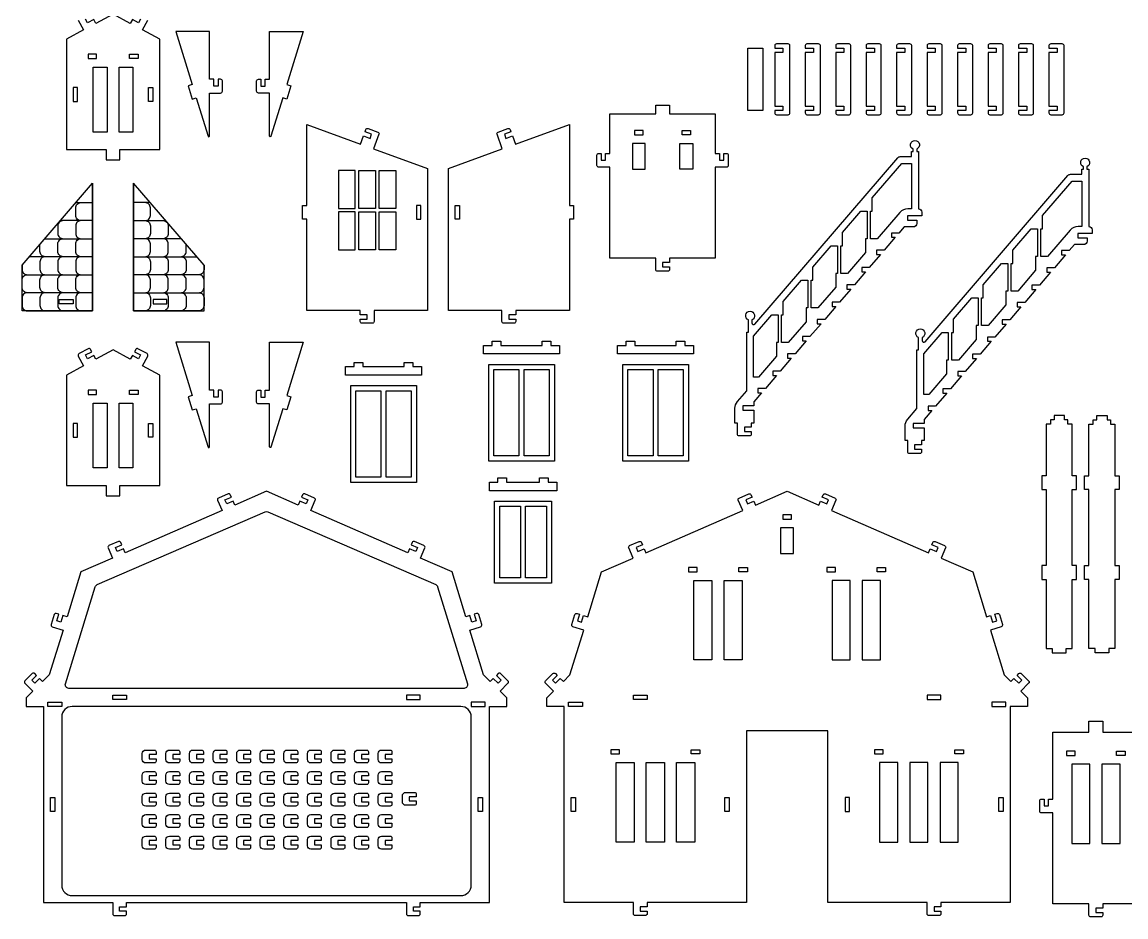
# Model space of a CAD drawing. Extents: x -798 to 1523, y 1114 to 3070.
# Drawn here: x -798 to 735, y 1114 to 2358 of the extents above; entities that cross this region are included whole.
import ezdxf

# ---------------------------------------------------------------- set-up
doc = ezdxf.new("R2010")
doc.units = 0
doc.header["$MEASUREMENT"] = 0
doc.layers.add('LAYER1', color=18, linetype='CONTINUOUS')

msp = doc.modelspace()

# ---------------------------------------------------------------- linework, layer by layer
at = {"layer": 'LAYER1'}
for points in [[(-633.2, 2361.9), (-636.1, 2356.7), (-644.5, 2361.2), (-647.4, 2355.9), (-671.3, 2368.9), (-695.3, 2355.9), (-698.1, 2361.2), (-706.6, 2356.7), (-709.4, 2361.9)], [(-699.7, 1956.6), (-797.7, 1956.6), (-797.7, 2019.9), (-699.7, 2134.1), (-699.7, 1956.6)], [(-699.7, 1956.6), (-699.7, 2134.1)], [(-642.9, 1956.6), (-642.9, 2134.1)], [(-642.9, 1956.6), (-545, 1956.6), (-545, 2019.9), (-642.9, 2134.1), (-642.9, 1956.6)], [(-723, 2106.9), (-716, 2106.9)], [(-619.6, 2106.9), (-626.7, 2106.9)], [(-740.8, 2081.9), (-744.5, 2081.9)], [(-740.8, 2081.9), (-744.5, 2081.9)], [(-601.8, 2081.9), (-598.1, 2081.9)], [(-601.8, 2081.9), (-598.1, 2081.9)], [(-766, 2056.8), (-765.6, 2056.8)], [(-766, 2056.8), (-765.6, 2056.8)], [(-576.6, 2056.8), (-577, 2056.8)], [(-576.6, 2056.8), (-577, 2056.8)], [(-765.6, 2031.8), (-787.5, 2031.8)], [(-765.6, 2031.8), (-787.5, 2031.8)], [(-577, 2031.8), (-555.1, 2031.8)], [(-577, 2031.8), (-555.1, 2031.8)]]:
    msp.add_lwpolyline(points, dxfattribs=at)
for points in [[(-719.6, 2360.5), (-712.2, 2346.8), (-736.1, 2333.9), (-736.1, 2180.6), (-680.9, 2180.6), (-680.9, 2166.2), (-661.7, 2166.2), (-661.7, 2180.6), (-606.5, 2180.6), (-606.5, 2333.9), (-630.5, 2346.8), (-623.1, 2360.5, 0.414214)], [(-699.7, 2081.9), (-716, 2081.9, -0.414214), (-723.2, 2089.1), (-723.2, 2099.7, -0.414214), (-716, 2106.9), (-699.7, 2106.9)], [(-642.9, 2081.9), (-626.7, 2081.9, 0.414214), (-619.5, 2089.1), (-619.5, 2099.7, 0.414214), (-626.7, 2106.9), (-642.9, 2106.9)], [(-716, 2081.9), (-740.8, 2081.9, 0.414214), (-748, 2074.7), (-748, 2064, 0.414214), (-740.8, 2056.8), (-716, 2056.8)], [(-716, 2081.9), (-740.8, 2081.9, -0.112166), (-743.9, 2082.6)], [(-699.7, 2081.9), (-716, 2081.9, 0.414214), (-723.2, 2074.7), (-723.2, 2064, 0.414214), (-716, 2056.8), (-699.7, 2056.8)], [(-642.9, 2081.9), (-626.7, 2081.9, -0.414214), (-619.5, 2074.7), (-619.5, 2064, -0.414214), (-626.7, 2056.8), (-642.9, 2056.8)], [(-626.7, 2081.9), (-601.8, 2081.9, 0.112166), (-598.7, 2082.6)], [(-626.7, 2081.9), (-601.8, 2081.9, -0.414214), (-594.6, 2074.7), (-594.6, 2064, -0.414214), (-601.8, 2056.8), (-626.7, 2056.8)], [(-766, 2056.8, -0.013073), (-765.6, 2056.8), (-740.8, 2056.8)], [(-766, 2056.8, 0.012511), (-765.6, 2056.8), (-740.8, 2056.8)], [(-716, 2031.8), (-740.8, 2031.8, -0.414214), (-748, 2039), (-748, 2049.6, -0.414214), (-740.8, 2056.8), (-716, 2056.8)], [(-699.7, 2031.8), (-716, 2031.8, -0.414214), (-723.2, 2039), (-723.2, 2049.6, -0.414214), (-716, 2056.8), (-699.7, 2056.8)], [(-642.9, 2031.8), (-626.7, 2031.8, 0.414214), (-619.5, 2039), (-619.5, 2049.6, 0.414214), (-626.7, 2056.8), (-642.9, 2056.8)], [(-626.7, 2031.8), (-601.8, 2031.8, 0.414214), (-594.6, 2039), (-594.6, 2049.6, 0.414214), (-601.8, 2056.8), (-626.7, 2056.8)], [(-576.6, 2056.8, 0.013073), (-577, 2056.8), (-601.8, 2056.8)], [(-576.6, 2056.8, -0.012511), (-577, 2056.8), (-601.8, 2056.8)], [(-740.8, 2031.8), (-765.6, 2031.8, -0.414214), (-772.8, 2039), (-772.8, 2048.9)], [(-601.8, 2031.8), (-577, 2031.8, 0.414214), (-569.8, 2039), (-569.8, 2048.9)], [(-740.8, 2031.8), (-765.6, 2031.8, 0.414214), (-772.8, 2024.6), (-772.8, 2013.9, 0.414214), (-765.6, 2006.7), (-740.8, 2006.7)], [(-716, 2031.8), (-740.8, 2031.8, 0.414214), (-748, 2024.6), (-748, 2013.9, 0.414214), (-740.8, 2006.7), (-716, 2006.7)], [(-699.7, 2031.8), (-716, 2031.8, 0.414214), (-723.2, 2024.6), (-723.2, 2013.9, 0.414214), (-716, 2006.7), (-699.7, 2006.7)], [(-642.9, 2031.8), (-626.7, 2031.8, -0.414214), (-619.5, 2024.6), (-619.5, 2013.9, -0.414214), (-626.7, 2006.7), (-642.9, 2006.7)], [(-626.7, 2031.8), (-601.8, 2031.8, -0.414214), (-594.6, 2024.6), (-594.6, 2013.9, -0.414214), (-601.8, 2006.7), (-626.7, 2006.7)], [(-601.8, 2031.8), (-577, 2031.8, -0.414214), (-569.8, 2024.6), (-569.8, 2013.9, -0.414214), (-577, 2006.7), (-601.8, 2006.7)], [(-797.7, 2019.9), (-797.7, 2013.9, 0.414214), (-790.5, 2006.7), (-765.6, 2006.7)], [(-545, 2019.9), (-545, 2013.9, -0.414214), (-552.2, 2006.7), (-577, 2006.7)], [(-765.6, 1981.7), (-790.5, 1981.7, -0.414214), (-797.7, 1988.9), (-797.7, 1999.5, -0.414214), (-790.5, 2006.7), (-765.6, 2006.7)], [(-762.5, 1981.7), (-765.6, 1981.7, -0.414214), (-772.8, 1988.9), (-772.8, 1999.5, -0.414214), (-765.6, 2006.7), (-740.8, 2006.7)], [(-716, 1981.7), (-740.8, 1981.7, -0.414214), (-748, 1988.9), (-748, 1999.5, -0.414214), (-740.8, 2006.7), (-716, 2006.7)], [(-699.7, 1981.7), (-716, 1981.7, -0.414214), (-723.2, 1988.9), (-723.2, 1999.5, -0.414214), (-716, 2006.7), (-699.7, 2006.7)], [(-642.9, 1981.7), (-626.7, 1981.7, 0.414214), (-619.5, 1988.9), (-619.5, 1999.5, 0.414214), (-626.7, 2006.7), (-642.9, 2006.7)], [(-626.7, 1981.7), (-601.8, 1981.7, 0.414214), (-594.6, 1988.9), (-594.6, 1999.5, 0.414214), (-601.8, 2006.7), (-626.7, 2006.7)], [(-580.1, 1981.7), (-577, 1981.7, 0.414214), (-569.8, 1988.9), (-569.8, 1999.5, 0.414214), (-577, 2006.7), (-601.8, 2006.7)], [(-577, 1981.7), (-552.2, 1981.7, 0.414214), (-545, 1988.9), (-545, 1999.5, 0.414214), (-552.2, 2006.7), (-577, 2006.7)], [(-765.6, 1981.7), (-790.5, 1981.7, 0.414214), (-797.7, 1974.5), (-797.7, 1963.8, 0.414214), (-790.5, 1956.6), (-765.6, 1956.6)], [(-740.8, 1981.7), (-765.6, 1981.7, 0.414214), (-772.8, 1974.5), (-772.8, 1963.8, 0.414214), (-765.6, 1956.6), (-740.8, 1956.6)], [(-716, 1981.7), (-740.8, 1981.7, 0.414214), (-748, 1974.5), (-748, 1963.8, 0.414214), (-740.8, 1956.6), (-716, 1956.6)], [(-699.7, 1981.7), (-716, 1981.7, 0.414214), (-723.2, 1974.5), (-723.2, 1963.8, 0.414214), (-716, 1956.6), (-699.7, 1956.6)], [(-642.9, 1981.7), (-626.7, 1981.7, -0.414214), (-619.5, 1974.5), (-619.5, 1963.8, -0.414214), (-626.7, 1956.6), (-642.9, 1956.6)], [(-626.7, 1981.7), (-601.8, 1981.7, -0.414214), (-594.6, 1974.5), (-594.6, 1963.8, -0.414214), (-601.8, 1956.6), (-626.7, 1956.6)], [(-601.8, 1981.7), (-577, 1981.7, -0.414214), (-569.8, 1974.5), (-569.8, 1963.8, -0.414214), (-577, 1956.6), (-601.8, 1956.6)], [(-577, 1981.7), (-552.2, 1981.7, -0.414214), (-545, 1974.5), (-545, 1963.8, -0.414214), (-552.2, 1956.6), (-577, 1956.6)], [(753.7, 1132.4), (703.3, 1132.4), (703.3, 1126.4), (693.7, 1126.4), (693.7, 1120.4), (703.3, 1120.4), (703.3, 1116.8, -0.414214), (700.9, 1114.4), (686.5, 1114.4, -0.414214), (684.1, 1116.8), (684.1, 1132.4), (633.7, 1132.4), (633.7, 1259), (618.1, 1259, -0.414214), (615.7, 1261.4), (615.7, 1275.8, -0.414214), (618.1, 1278.2), (621.7, 1278.2), (621.7, 1268.6), (627.7, 1268.6), (627.7, 1278.2), (633.7, 1278.2), (633.7, 1371.2), (684.1, 1371.2), (684.1, 1386.2), (703.3, 1386.2), (703.3, 1371.2), (753.7, 1371.2)]]:
    msp.add_lwpolyline(points, format="xyb", dxfattribs=at)
for points in [[(-584.1, 2344.9), (-561.4, 2271), (-567.2, 2269.2), (-561.5, 2250.9), (-555.8, 2252.6), (-539.4, 2199.2, 0.861326), (-537.5, 2199.4), (-537.5, 2259.2), (-521.9, 2259.2, 0.414214), (-519.5, 2261.6), (-519.5, 2276, 0.414214), (-521.9, 2278.4), (-525.5, 2278.4), (-525.5, 2268.8), (-531.5, 2268.8), (-531.5, 2278.4), (-537.5, 2278.4), (-537.5, 2344.9)], [(-407.3, 2344.9), (-430, 2271), (-424.3, 2269.2), (-429.9, 2250.9), (-435.6, 2252.6), (-452, 2199.2, -0.861326), (-453.9, 2199.4), (-453.9, 2259.2), (-469.5, 2259.2, -0.414214), (-471.9, 2261.6), (-471.9, 2276, -0.414214), (-469.5, 2278.4), (-465.9, 2278.4), (-465.9, 2268.8), (-459.9, 2268.8), (-459.9, 2278.4), (-453.9, 2278.4), (-453.9, 2344.9)], [(268.7, 2325.1, 0.414214), (266.3, 2327.5), (250.1, 2327.5, 0.414214), (247.7, 2325.1), (247.7, 2321.5), (259.1, 2321.5), (259.1, 2315.5), (247.7, 2315.5), (247.7, 2241.1), (259.1, 2241.1), (259.1, 2235.1), (247.7, 2235.1), (247.7, 2231.5, 0.414214), (250.1, 2229.1), (266.3, 2229.1, 0.414214), (268.7, 2231.5)], [(311, 2325.1, 0.414214), (308.6, 2327.5), (292.4, 2327.5, 0.414214), (290, 2325.1), (290, 2321.5), (301.4, 2321.5), (301.4, 2315.5), (290, 2315.5), (290, 2241.1), (301.4, 2241.1), (301.4, 2235.1), (290, 2235.1), (290, 2231.5, 0.414214), (292.4, 2229.1), (308.6, 2229.1, 0.414214), (311, 2231.5)], [(353.3, 2325.1, 0.414214), (350.9, 2327.5), (334.7, 2327.5, 0.414214), (332.3, 2325.1), (332.3, 2321.5), (343.7, 2321.5), (343.7, 2315.5), (332.3, 2315.5), (332.3, 2241.1), (343.7, 2241.1), (343.7, 2235.1), (332.3, 2235.1), (332.3, 2231.5, 0.414214), (334.7, 2229.1), (350.9, 2229.1, 0.414214), (353.3, 2231.5)], [(395.6, 2325.1, 0.414214), (393.2, 2327.5), (377, 2327.5, 0.414214), (374.6, 2325.1), (374.6, 2321.5), (386, 2321.5), (386, 2315.5), (374.6, 2315.5), (374.6, 2241.1), (386, 2241.1), (386, 2235.1), (374.6, 2235.1), (374.6, 2231.5, 0.414214), (377, 2229.1), (393.2, 2229.1, 0.414214), (395.6, 2231.5)], [(437.9, 2325.1, 0.414214), (435.5, 2327.5), (419.4, 2327.5, 0.414214), (417, 2325.1), (417, 2321.5), (428.3, 2321.5), (428.3, 2315.5), (417, 2315.5), (417, 2241.1), (428.3, 2241.1), (428.3, 2235.1), (417, 2235.1), (417, 2231.5, 0.414214), (419.4, 2229.1), (435.5, 2229.1, 0.414214), (437.9, 2231.5)], [(480.2, 2325.1, 0.414214), (477.8, 2327.5), (461.7, 2327.5, 0.414214), (459.3, 2325.1), (459.3, 2321.5), (470.6, 2321.5), (470.6, 2315.5), (459.3, 2315.5), (459.3, 2241.1), (470.6, 2241.1), (470.6, 2235.1), (459.3, 2235.1), (459.3, 2231.5, 0.414214), (461.7, 2229.1), (477.8, 2229.1, 0.414214), (480.2, 2231.5)], [(522.6, 2325.1, 0.414214), (520.2, 2327.5), (504, 2327.5, 0.414214), (501.6, 2325.1), (501.6, 2321.5), (513, 2321.5), (513, 2315.5), (501.6, 2315.5), (501.6, 2241.1), (513, 2241.1), (513, 2235.1), (501.6, 2235.1), (501.6, 2231.5, 0.414214), (504, 2229.1), (520.2, 2229.1, 0.414214), (522.6, 2231.5)], [(564.9, 2325.1, 0.414214), (562.5, 2327.5), (546.3, 2327.5, 0.414214), (543.9, 2325.1), (543.9, 2321.5), (555.3, 2321.5), (555.3, 2315.5), (543.9, 2315.5), (543.9, 2241.1), (555.3, 2241.1), (555.3, 2235.1), (543.9, 2235.1), (543.9, 2231.5, 0.414214), (546.3, 2229.1), (562.5, 2229.1, 0.414214), (564.9, 2231.5)], [(607.2, 2325.1, 0.414214), (604.8, 2327.5), (588.6, 2327.5, 0.414214), (586.2, 2325.1), (586.2, 2321.5), (597.6, 2321.5), (597.6, 2315.5), (586.2, 2315.5), (586.2, 2241.1), (597.6, 2241.1), (597.6, 2235.1), (586.2, 2235.1), (586.2, 2231.5, 0.414214), (588.6, 2229.1), (604.8, 2229.1, 0.414214), (607.2, 2231.5)], [(649.5, 2325.1, 0.414214), (647.1, 2327.5), (630.9, 2327.5, 0.414214), (628.5, 2325.1), (628.5, 2321.5), (639.9, 2321.5), (639.9, 2315.5), (628.5, 2315.5), (628.5, 2241.1), (639.9, 2241.1), (639.9, 2235.1), (628.5, 2235.1), (628.5, 2231.5, 0.414214), (630.9, 2229.1), (647.1, 2229.1, 0.414214), (649.5, 2231.5)], [(165.1, 2175.4), (171.1, 2175.4), (171.1, 2165.8), (177.1, 2165.8), (177.1, 2175.4), (180.7, 2175.4, -0.414214), (183.1, 2173), (183.1, 2158.6, -0.414214), (180.7, 2156.2), (165.1, 2156.2), (165.1, 2029.6), (101.5, 2029.6), (101.5, 2023.6), (91.9, 2023.6), (91.9, 2017.6), (101.5, 2017.6), (101.5, 2014, -0.414214), (99.1, 2011.6), (84.7, 2011.6, -0.414214), (82.3, 2014), (82.3, 2029.6), (18.7, 2029.6), (18.7, 2156.2), (3.1, 2156.2, -0.414214), (0.7, 2158.6), (0.7, 2173, -0.414214), (3.1, 2175.4), (6.7, 2175.4), (6.7, 2165.8), (12.7, 2165.8), (12.7, 2175.4), (18.7, 2175.4), (18.7, 2230.3), (82.3, 2230.3), (82.3, 2242.3), (101.5, 2242.3), (101.5, 2230.3), (165.1, 2230.3)], [(-328, 1957.2), (-402.4, 1957.2), (-402.4, 2083.8), (-408.4, 2083.8), (-408.4, 2103), (-402.4, 2103), (-402.4, 2215.5), (-327.5, 2188.2), (-323.4, 2199.5), (-314.3, 2196.2), (-312.3, 2201.9), (-321.3, 2205.1), (-320.1, 2208.5, -0.414214), (-317, 2210), (-303.5, 2205, -0.414214), (-302, 2202), (-309.4, 2181.7), (-234.4, 2154.4), (-234.4, 1957.2), (-308.8, 1957.2), (-308.8, 1941.6, -0.414214), (-311.2, 1939.2), (-325.6, 1939.2, -0.414214), (-328, 1941.6), (-328, 1945.2), (-318.4, 1945.2), (-318.4, 1951.2), (-328, 1951.2)], [(-112, 1957.2), (-112, 1951.2), (-121.6, 1951.2), (-121.6, 1945.2), (-112, 1945.2), (-112, 1941.6, -0.414214), (-114.4, 1939.2), (-128.8, 1939.2, -0.414214), (-131.2, 1941.6), (-131.2, 1957.2), (-205.6, 1957.2), (-205.6, 2154.4), (-130.7, 2181.7), (-138, 2202, -0.414214), (-136.6, 2205), (-123.1, 2210, -0.414214), (-120, 2208.5), (-118.8, 2205.1), (-127.8, 2201.9), (-125.7, 2196.2), (-116.7, 2199.5), (-112.6, 2188.2), (-37.6, 2215.5), (-37.6, 2103), (-31.6, 2103), (-31.6, 2083.8), (-37.6, 2083.8), (-37.6, 1957.2)], [(437.7, 2170.8), (437.7, 2178), (440, 2178), (440, 2181.3, -0.819804), (442.4, 2193.3, -0.819804), (444.8, 2181.3), (444.8, 2178), (447.3, 2178), (447.3, 2098.3, -0.414214), (452.1, 2093.5), (452.1, 2088.7), (432, 2088.7), (432, 2082.7), (444.9, 2082.7), (444.9, 2077.9, -0.414214), (440.1, 2073.1), (427.4, 2073.1), (420.2, 2064.7), (409.7, 2064.7), (409.7, 2058.7), (415.1, 2058.7), (399.6, 2040.7), (389.1, 2040.7), (389.1, 2034.7), (394.4, 2034.7), (379, 2016.7), (368.5, 2016.7), (368.5, 2010.7), (373.8, 2010.7), (358.4, 1992.7), (347.9, 1992.7), (347.9, 1986.7), (353.2, 1986.7), (337.7, 1968.7), (327.3, 1968.7), (327.3, 1962.7), (332.6, 1962.7), (317.1, 1944.7), (306.6, 1944.7), (306.6, 1938.7), (312, 1938.7), (296.5, 1920.7), (286, 1920.7), (286, 1914.7), (291.4, 1914.7), (275.9, 1896.7), (265.4, 1896.7), (265.4, 1890.7), (270.7, 1890.7), (255.3, 1872.7), (244.8, 1872.7), (244.8, 1866.7), (250.1, 1866.7), (234.7, 1848.7), (224.2, 1848.7), (224.2, 1842.7), (229.5, 1842.7), (218.8, 1830.3), (218.8, 1824.7), (203.5, 1824.7), (203.5, 1818.7), (218.6, 1818.7), (218.6, 1800.7), (215.1, 1800.7), (215.1, 1794.7), (205.5, 1794.7), (205.5, 1788.7), (215.1, 1788.7), (215.1, 1785.1, -0.414214), (212.7, 1782.7), (198.3, 1782.7, -0.414214), (195.9, 1785.1), (195.9, 1800.7), (192.4, 1800.7), (192.4, 1821.1, -0.179323), (195.9, 1830.5), (208.7, 1845.4), (208.7, 1927), (211.1, 1927), (211.1, 1944, -0.819804), (213.5, 1956, -0.819804), (215.9, 1944), (215.9, 1939.8, 0.695888), (220.1, 1938.2), (418.5, 2169.1, -0.21865), (422.1, 2170.8)], [(674.2, 2146.3), (674.2, 2153.5), (676.4, 2153.5), (676.4, 2156.8, -0.819804), (678.8, 2168.8, -0.819804), (681.2, 2156.8), (681.2, 2153.5), (683.8, 2153.5), (683.8, 2073.8, -0.414214), (688.6, 2069), (688.6, 2064.2), (668.4, 2064.2), (668.4, 2058.2), (681.4, 2058.2), (681.4, 2053.4, -0.414214), (676.6, 2048.6), (663.8, 2048.6), (656.6, 2040.2), (646.1, 2040.2), (646.1, 2034.2), (651.5, 2034.2), (636, 2016.2), (625.5, 2016.2), (625.5, 2010.2), (630.8, 2010.2), (615.4, 1992.2), (604.9, 1992.2), (604.9, 1986.2), (610.2, 1986.2), (594.8, 1968.2), (584.3, 1968.2), (584.3, 1962.2), (589.6, 1962.2), (574.1, 1944.2), (563.7, 1944.2), (563.7, 1938.2), (569, 1938.2), (553.5, 1920.2), (543, 1920.2), (543, 1914.2), (548.4, 1914.2), (532.9, 1896.2), (522.4, 1896.2), (522.4, 1890.2), (527.8, 1890.2), (512.3, 1872.2), (501.8, 1872.2), (501.8, 1866.2), (507.1, 1866.2), (491.7, 1848.2), (481.2, 1848.2), (481.2, 1842.2), (486.5, 1842.2), (471.1, 1824.2), (460.6, 1824.2), (460.6, 1818.2), (465.9, 1818.2), (455.2, 1805.8), (455.2, 1800.2), (439.9, 1800.2), (439.9, 1794.2), (455, 1794.2), (455, 1776.2), (451.5, 1776.2), (451.5, 1770.2), (441.9, 1770.2), (441.9, 1764.2), (451.5, 1764.2), (451.5, 1760.6, -0.414214), (449.1, 1758.2), (434.7, 1758.2, -0.414214), (432.3, 1760.6), (432.3, 1776.2), (428.8, 1776.2), (428.8, 1796.6, -0.179323), (432.3, 1806), (445.1, 1820.9), (445.1, 1902.5), (447.5, 1902.5), (447.5, 1919.5, -0.819804), (449.9, 1931.5, -0.819804), (452.3, 1919.5), (452.3, 1915.3, 0.695888), (456.5, 1913.7), (654.9, 2144.6, -0.21865), (658.5, 2146.3)], [(390.1, 2056.6), (380.8, 2056.6), (380.8, 2095), (383.2, 2095), (383.2, 2113.4), (424.3, 2161.2), (437.7, 2161.2), (437.7, 2098.3), (432.5, 2098.3, 0.21865), (421.6, 2093.3)], [(626.5, 2032.1), (617.2, 2032.1), (617.2, 2070.5), (619.6, 2070.5), (619.6, 2088.9), (660.7, 2136.7), (674.2, 2136.7), (674.2, 2073.8), (669, 2073.8, 0.21865), (658, 2068.8)], [(-647.4, 1889.2), (-671.3, 1902.2), (-695.3, 1889.2), (-698.1, 1894.5), (-706.6, 1889.9), (-709.4, 1895.2), (-701, 1899.8), (-702.7, 1903, 0.414214), (-705.9, 1903.9), (-718.6, 1897.1, 0.414214), (-719.6, 1893.8), (-712.2, 1880.1), (-736.1, 1867.2), (-736.1, 1713.9), (-680.9, 1713.9), (-680.9, 1699.5), (-661.7, 1699.5), (-661.7, 1713.9), (-606.5, 1713.9), (-606.5, 1867.2), (-630.5, 1880.1), (-623.1, 1893.8, 0.414214), (-624, 1897.1), (-636.7, 1903.9, 0.414214), (-639.9, 1903), (-641.7, 1899.8), (-633.2, 1895.2), (-636.1, 1889.9), (-644.5, 1894.5), (-647.4, 1889.2)], [(-584.1, 1912.9), (-561.4, 1839), (-567.2, 1837.2), (-561.5, 1818.9), (-555.8, 1820.6), (-539.4, 1767.2, 0.861326), (-537.5, 1767.4), (-537.5, 1827.2), (-521.9, 1827.2, 0.414214), (-519.5, 1829.6), (-519.5, 1844, 0.414214), (-521.9, 1846.4), (-525.5, 1846.4), (-525.5, 1836.8), (-531.5, 1836.8), (-531.5, 1846.4), (-537.5, 1846.4), (-537.5, 1912.9)], [(-407.3, 1912.9), (-430, 1839), (-424.3, 1837.2), (-429.9, 1818.9), (-435.6, 1820.6), (-452, 1767.2, -0.861326), (-453.9, 1767.4), (-453.9, 1827.2), (-469.5, 1827.2, -0.414214), (-471.9, 1829.6), (-471.9, 1844, -0.414214), (-469.5, 1846.4), (-465.9, 1846.4), (-465.9, 1836.8), (-459.9, 1836.8), (-459.9, 1846.4), (-453.9, 1846.4), (-453.9, 1912.9)], [(-767.8, 1134.4), (-671.8, 1134.4), (-671.8, 1118.8, 0.414214), (-669.4, 1116.4), (-655, 1116.4, 0.414214), (-652.6, 1118.8), (-652.6, 1122.4), (-662.2, 1122.4), (-662.2, 1128.4), (-652.6, 1128.4), (-652.6, 1134.4), (-263.8, 1134.4), (-263.8, 1118.8, 0.414214), (-261.4, 1116.4), (-247, 1116.4, 0.414214), (-244.6, 1118.8), (-244.6, 1122.4), (-254.2, 1122.4), (-254.2, 1128.4), (-244.6, 1128.4), (-244.6, 1134.4), (-148.6, 1134.4), (-148.6, 1406.8), (-124.6, 1406.8), (-124.6, 1418.8), (-133.9, 1428), (-122.8, 1439, 0.414214), (-122.8, 1442.4), (-133, 1452.6, 0.414214), (-136.4, 1452.6), (-138.9, 1450), (-132.2, 1443.3), (-136.4, 1439), (-143.2, 1445.8), (-147.4, 1441.6), (-156.6, 1450.8), (-175.7, 1513), (-160.8, 1517.6, 0.414214), (-159.2, 1520.6), (-163.4, 1534.4, 0.414214), (-166.4, 1536), (-169.9, 1534.9), (-167.1, 1525.7), (-172.8, 1524), (-175.6, 1533.1), (-181.3, 1531.4), (-200.4, 1593.7), (-244.5, 1612.8), (-238.2, 1627.1, 0.414214), (-239.5, 1630.3), (-252.7, 1636, 0.414214), (-255.8, 1634.8), (-257.3, 1631.5), (-248.5, 1627.6), (-250.9, 1622.1), (-259.7, 1626), (-262.1, 1620.5), (-396.6, 1679), (-390.4, 1693.3, 0.414214), (-391.6, 1696.4), (-404.8, 1702.2, 0.414214), (-408, 1700.9), (-409.4, 1697.6), (-400.6, 1693.8), (-403, 1688.3), (-411.8, 1692.1), (-414.2, 1686.6), (-458.2, 1705.8), (-502.3, 1686.6), (-504.7, 1692.1), (-513.5, 1688.3), (-515.9, 1693.8), (-507, 1697.6), (-508.5, 1700.9, 0.414214), (-511.6, 1702.2), (-524.8, 1696.4, 0.414214), (-526.1, 1693.3), (-519.9, 1679), (-654.4, 1620.5), (-656.8, 1626), (-665.6, 1622.1), (-668, 1627.6), (-659.2, 1631.5), (-660.7, 1634.8, 0.414214), (-663.8, 1636), (-677, 1630.3, 0.414214), (-678.3, 1627.1), (-672, 1612.8), (-716.1, 1593.7), (-735.1, 1531.4), (-740.9, 1533.1), (-743.7, 1524), (-749.4, 1525.7), (-746.6, 1534.9), (-750.1, 1536, 0.414214), (-753.1, 1534.4), (-757.3, 1520.6, 0.414214), (-755.7, 1517.6), (-740.8, 1513), (-759.9, 1450.8), (-769.1, 1441.6), (-773.3, 1445.8), (-780.1, 1439), (-784.3, 1443.3), (-777.6, 1450), (-780.1, 1452.6, 0.414214), (-783.5, 1452.6), (-793.7, 1442.4, 0.414214), (-793.7, 1439), (-782.6, 1428), (-791.8, 1418.8), (-791.8, 1406.8), (-767.8, 1406.8)], [(574.5, 1134.4), (478.5, 1134.4), (478.5, 1128.4), (468.9, 1128.4), (468.9, 1122.4), (478.5, 1122.4), (478.5, 1118.8, -0.414214), (476.1, 1116.4), (461.7, 1116.4, -0.414214), (459.3, 1118.8), (459.3, 1134.4), (321.3, 1134.4), (321.3, 1373.2), (208.5, 1373.2), (208.5, 1134.4), (70.5, 1134.4), (70.5, 1128.4), (60.9, 1128.4), (60.9, 1122.4), (70.5, 1122.4), (70.5, 1118.8, -0.414214), (68.1, 1116.4), (53.7, 1116.4, -0.414214), (51.3, 1118.8), (51.3, 1134.4), (-44.7, 1134.4), (-44.7, 1406.8), (-68.7, 1406.8), (-68.7, 1418.8), (-59.5, 1428), (-70.5, 1439, -0.414214), (-70.5, 1442.4), (-60.4, 1452.6, -0.414214), (-57, 1452.6), (-54.4, 1450), (-61.2, 1443.3), (-57, 1439), (-50.2, 1445.8), (-45.9, 1441.6), (-36.7, 1450.8), (-17.6, 1513), (-32.6, 1517.6, -0.414214), (-34.2, 1520.6), (-29.9, 1534.4, -0.414214), (-26.9, 1536), (-23.5, 1534.9), (-26.3, 1525.7), (-20.6, 1524), (-17.8, 1533.1), (-12, 1531.4), (7.1, 1593.7), (51.1, 1612.8), (44.9, 1627.1, -0.414214), (46.1, 1630.3), (59.3, 1636, -0.414214), (62.5, 1634.8), (63.9, 1631.5), (55.1, 1627.6), (57.5, 1622.1), (66.3, 1626), (68.7, 1620.5), (203.3, 1679), (197, 1693.3, -0.414214), (198.3, 1696.4), (211.5, 1702.2, -0.414214), (214.6, 1700.9), (216.1, 1697.6), (207.3, 1693.8), (209.7, 1688.3), (218.5, 1692.1), (220.9, 1686.6), (264.9, 1705.8), (308.9, 1686.6), (311.3, 1692.1), (320.1, 1688.3), (322.5, 1693.8), (313.7, 1697.6), (315.1, 1700.9, -0.414214), (318.3, 1702.2), (331.5, 1696.4, -0.414214), (332.7, 1693.3), (326.5, 1679), (461.1, 1620.5), (463.5, 1626), (472.3, 1622.1), (474.7, 1627.6), (465.8, 1631.5), (467.3, 1634.8, -0.414214), (470.4, 1636), (483.6, 1630.3, -0.414214), (484.9, 1627.1), (478.7, 1612.8), (522.7, 1593.7), (541.8, 1531.4), (547.5, 1533.1), (550.3, 1524), (556.1, 1525.7), (553.2, 1534.9), (556.7, 1536, -0.414214), (559.7, 1534.4), (563.9, 1520.6, -0.414214), (562.3, 1517.6), (547.4, 1513), (566.5, 1450.8), (575.7, 1441.6), (579.9, 1445.8), (586.7, 1439), (591, 1443.3), (584.2, 1450), (586.7, 1452.6, -0.414214), (590.1, 1452.6), (600.3, 1442.4, -0.414214), (600.3, 1439), (589.3, 1428), (598.5, 1418.8), (598.5, 1406.8), (574.5, 1406.8)], [(-183.7, 1432), (-732.8, 1432, -0.504278), (-737.4, 1438.2), (-696, 1573.1, -0.219181), (-693.3, 1576.1), (-460.2, 1677.5, -0.208056), (-456.3, 1677.5), (-223.2, 1576.1, -0.219181), (-220.5, 1573.1), (-179.1, 1438.2, -0.504278)], [(-188.2, 1406.8), (-728.2, 1406.8, 0.414214), (-742.6, 1392.4), (-742.6, 1158.4, 0.414214), (-728.2, 1144), (-188.2, 1144, 0.414214), (-173.8, 1158.4), (-173.8, 1392.4, 0.414214)], [(-613.9, 1328.3), (-625.9, 1328.3, -0.414214), (-630.7, 1333.1), (-630.7, 1341.5, -0.414214), (-625.9, 1346.3), (-613.9, 1346.3, -0.414214), (-611.5, 1343.9), (-611.5, 1340.3), (-621.1, 1340.3), (-621.1, 1334.3), (-611.5, 1334.3), (-611.5, 1330.7, -0.414214)], [(-581.1, 1328.3), (-593.1, 1328.3, -0.414214), (-597.9, 1333.1), (-597.9, 1341.5, -0.414214), (-593.1, 1346.3), (-581.1, 1346.3, -0.414214), (-578.7, 1343.9), (-578.7, 1340.3), (-588.3, 1340.3), (-588.3, 1334.3), (-578.7, 1334.3), (-578.7, 1330.7, -0.414214)], [(-548.3, 1328.3), (-560.3, 1328.3, -0.414214), (-565.1, 1333.1), (-565.1, 1341.5, -0.414214), (-560.3, 1346.3), (-548.3, 1346.3, -0.414214), (-545.9, 1343.9), (-545.9, 1340.3), (-555.5, 1340.3), (-555.5, 1334.3), (-545.9, 1334.3), (-545.9, 1330.7, -0.414214)], [(-515.6, 1328.3), (-527.6, 1328.3, -0.414214), (-532.4, 1333.1), (-532.4, 1341.5, -0.414214), (-527.6, 1346.3), (-515.6, 1346.3, -0.414214), (-513.2, 1343.9), (-513.2, 1340.3), (-522.8, 1340.3), (-522.8, 1334.3), (-513.2, 1334.3), (-513.2, 1330.7, -0.414214)], [(-482.8, 1328.3), (-494.8, 1328.3, -0.414214), (-499.6, 1333.1), (-499.6, 1341.5, -0.414214), (-494.8, 1346.3), (-482.8, 1346.3, -0.414214), (-480.4, 1343.9), (-480.4, 1340.3), (-490, 1340.3), (-490, 1334.3), (-480.4, 1334.3), (-480.4, 1330.7, -0.414214)], [(-450.1, 1328.3), (-462.1, 1328.3, -0.414214), (-466.9, 1333.1), (-466.9, 1341.5, -0.414214), (-462.1, 1346.3), (-450.1, 1346.3, -0.414214), (-447.7, 1343.9), (-447.7, 1340.3), (-457.3, 1340.3), (-457.3, 1334.3), (-447.7, 1334.3), (-447.7, 1330.7, -0.414214)], [(-417.3, 1328.3), (-429.3, 1328.3, -0.414214), (-434.1, 1333.1), (-434.1, 1341.5, -0.414214), (-429.3, 1346.3), (-417.3, 1346.3, -0.414214), (-414.9, 1343.9), (-414.9, 1340.3), (-424.5, 1340.3), (-424.5, 1334.3), (-414.9, 1334.3), (-414.9, 1330.7, -0.414214)], [(-384.5, 1328.3), (-396.5, 1328.3, -0.414214), (-401.3, 1333.1), (-401.3, 1341.5, -0.414214), (-396.5, 1346.3), (-384.5, 1346.3, -0.414214), (-382.1, 1343.9), (-382.1, 1340.3), (-391.7, 1340.3), (-391.7, 1334.3), (-382.1, 1334.3), (-382.1, 1330.7, -0.414214)], [(-351.8, 1328.3), (-363.8, 1328.3, -0.414214), (-368.6, 1333.1), (-368.6, 1341.5, -0.414214), (-363.8, 1346.3), (-351.8, 1346.3, -0.414214), (-349.4, 1343.9), (-349.4, 1340.3), (-359, 1340.3), (-359, 1334.3), (-349.4, 1334.3), (-349.4, 1330.7, -0.414214)], [(-319, 1328.3), (-331, 1328.3, -0.414214), (-335.8, 1333.1), (-335.8, 1341.5, -0.414214), (-331, 1346.3), (-319, 1346.3, -0.414214), (-316.6, 1343.9), (-316.6, 1340.3), (-326.2, 1340.3), (-326.2, 1334.3), (-316.6, 1334.3), (-316.6, 1330.7, -0.414214)], [(-286.3, 1328.3), (-298.3, 1328.3, -0.414214), (-303.1, 1333.1), (-303.1, 1341.5, -0.414214), (-298.3, 1346.3), (-286.3, 1346.3, -0.414214), (-283.9, 1343.9), (-283.9, 1340.3), (-293.5, 1340.3), (-293.5, 1334.3), (-283.9, 1334.3), (-283.9, 1330.7, -0.414214)], [(-613.9, 1298.3), (-625.9, 1298.3, -0.414214), (-630.7, 1303.1), (-630.7, 1311.5, -0.414214), (-625.9, 1316.3), (-613.9, 1316.3, -0.414214), (-611.5, 1313.9), (-611.5, 1310.3), (-621.1, 1310.3), (-621.1, 1304.3), (-611.5, 1304.3), (-611.5, 1300.7, -0.414214)], [(-581.1, 1298.3), (-593.1, 1298.3, -0.414214), (-597.9, 1303.1), (-597.9, 1311.5, -0.414214), (-593.1, 1316.3), (-581.1, 1316.3, -0.414214), (-578.7, 1313.9), (-578.7, 1310.3), (-588.3, 1310.3), (-588.3, 1304.3), (-578.7, 1304.3), (-578.7, 1300.7, -0.414214)], [(-548.3, 1298.3), (-560.3, 1298.3, -0.414214), (-565.1, 1303.1), (-565.1, 1311.5, -0.414214), (-560.3, 1316.3), (-548.3, 1316.3, -0.414214), (-545.9, 1313.9), (-545.9, 1310.3), (-555.5, 1310.3), (-555.5, 1304.3), (-545.9, 1304.3), (-545.9, 1300.7, -0.414214)], [(-515.6, 1298.3), (-527.6, 1298.3, -0.414214), (-532.4, 1303.1), (-532.4, 1311.5, -0.414214), (-527.6, 1316.3), (-515.6, 1316.3, -0.414214), (-513.2, 1313.9), (-513.2, 1310.3), (-522.8, 1310.3), (-522.8, 1304.3), (-513.2, 1304.3), (-513.2, 1300.7, -0.414214)], [(-482.8, 1298.3), (-494.8, 1298.3, -0.414214), (-499.6, 1303.1), (-499.6, 1311.5, -0.414214), (-494.8, 1316.3), (-482.8, 1316.3, -0.414214), (-480.4, 1313.9), (-480.4, 1310.3), (-490, 1310.3), (-490, 1304.3), (-480.4, 1304.3), (-480.4, 1300.7, -0.414214)], [(-450.1, 1298.3), (-462.1, 1298.3, -0.414214), (-466.9, 1303.1), (-466.9, 1311.5, -0.414214), (-462.1, 1316.3), (-450.1, 1316.3, -0.414214), (-447.7, 1313.9), (-447.7, 1310.3), (-457.3, 1310.3), (-457.3, 1304.3), (-447.7, 1304.3), (-447.7, 1300.7, -0.414214)], [(-417.3, 1298.3), (-429.3, 1298.3, -0.414214), (-434.1, 1303.1), (-434.1, 1311.5, -0.414214), (-429.3, 1316.3), (-417.3, 1316.3, -0.414214), (-414.9, 1313.9), (-414.9, 1310.3), (-424.5, 1310.3), (-424.5, 1304.3), (-414.9, 1304.3), (-414.9, 1300.7, -0.414214)], [(-384.5, 1298.3), (-396.5, 1298.3, -0.414214), (-401.3, 1303.1), (-401.3, 1311.5, -0.414214), (-396.5, 1316.3), (-384.5, 1316.3, -0.414214), (-382.1, 1313.9), (-382.1, 1310.3), (-391.7, 1310.3), (-391.7, 1304.3), (-382.1, 1304.3), (-382.1, 1300.7, -0.414214)], [(-351.8, 1298.3), (-363.8, 1298.3, -0.414214), (-368.6, 1303.1), (-368.6, 1311.5, -0.414214), (-363.8, 1316.3), (-351.8, 1316.3, -0.414214), (-349.4, 1313.9), (-349.4, 1310.3), (-359, 1310.3), (-359, 1304.3), (-349.4, 1304.3), (-349.4, 1300.7, -0.414214)], [(-319, 1298.3), (-331, 1298.3, -0.414214), (-335.8, 1303.1), (-335.8, 1311.5, -0.414214), (-331, 1316.3), (-319, 1316.3, -0.414214), (-316.6, 1313.9), (-316.6, 1310.3), (-326.2, 1310.3), (-326.2, 1304.3), (-316.6, 1304.3), (-316.6, 1300.7, -0.414214)], [(-286.3, 1298.3), (-298.3, 1298.3, -0.414214), (-303.1, 1303.1), (-303.1, 1311.5, -0.414214), (-298.3, 1316.3), (-286.3, 1316.3, -0.414214), (-283.9, 1313.9), (-283.9, 1310.3), (-293.5, 1310.3), (-293.5, 1304.3), (-283.9, 1304.3), (-283.9, 1300.7, -0.414214)], [(-613.9, 1268.4), (-625.9, 1268.4, -0.414214), (-630.7, 1273.2), (-630.7, 1281.6, -0.414214), (-625.9, 1286.4), (-613.9, 1286.4, -0.414214), (-611.5, 1284), (-611.5, 1280.4), (-621.1, 1280.4), (-621.1, 1274.4), (-611.5, 1274.4), (-611.5, 1270.8, -0.414214)], [(-581.1, 1268.4), (-593.1, 1268.4, -0.414214), (-597.9, 1273.2), (-597.9, 1281.6, -0.414214), (-593.1, 1286.4), (-581.1, 1286.4, -0.414214), (-578.7, 1284), (-578.7, 1280.4), (-588.3, 1280.4), (-588.3, 1274.4), (-578.7, 1274.4), (-578.7, 1270.8, -0.414214)], [(-548.3, 1268.4), (-560.3, 1268.4, -0.414214), (-565.1, 1273.2), (-565.1, 1281.6, -0.414214), (-560.3, 1286.4), (-548.3, 1286.4, -0.414214), (-545.9, 1284), (-545.9, 1280.4), (-555.5, 1280.4), (-555.5, 1274.4), (-545.9, 1274.4), (-545.9, 1270.8, -0.414214)], [(-515.6, 1268.4), (-527.6, 1268.4, -0.414214), (-532.4, 1273.2), (-532.4, 1281.6, -0.414214), (-527.6, 1286.4), (-515.6, 1286.4, -0.414214), (-513.2, 1284), (-513.2, 1280.4), (-522.8, 1280.4), (-522.8, 1274.4), (-513.2, 1274.4), (-513.2, 1270.8, -0.414214)], [(-482.8, 1268.4), (-494.8, 1268.4, -0.414214), (-499.6, 1273.2), (-499.6, 1281.6, -0.414214), (-494.8, 1286.4), (-482.8, 1286.4, -0.414214), (-480.4, 1284), (-480.4, 1280.4), (-490, 1280.4), (-490, 1274.4), (-480.4, 1274.4), (-480.4, 1270.8, -0.414214)], [(-450.1, 1268.4), (-462.1, 1268.4, -0.414214), (-466.9, 1273.2), (-466.9, 1281.6, -0.414214), (-462.1, 1286.4), (-450.1, 1286.4, -0.414214), (-447.7, 1284), (-447.7, 1280.4), (-457.3, 1280.4), (-457.3, 1274.4), (-447.7, 1274.4), (-447.7, 1270.8, -0.414214)], [(-417.3, 1268.4), (-429.3, 1268.4, -0.414214), (-434.1, 1273.2), (-434.1, 1281.6, -0.414214), (-429.3, 1286.4), (-417.3, 1286.4, -0.414214), (-414.9, 1284), (-414.9, 1280.4), (-424.5, 1280.4), (-424.5, 1274.4), (-414.9, 1274.4), (-414.9, 1270.8, -0.414214)], [(-384.5, 1268.4), (-396.5, 1268.4, -0.414214), (-401.3, 1273.2), (-401.3, 1281.6, -0.414214), (-396.5, 1286.4), (-384.5, 1286.4, -0.414214), (-382.1, 1284), (-382.1, 1280.4), (-391.7, 1280.4), (-391.7, 1274.4), (-382.1, 1274.4), (-382.1, 1270.8, -0.414214)], [(-351.8, 1268.4), (-363.8, 1268.4, -0.414214), (-368.6, 1273.2), (-368.6, 1281.6, -0.414214), (-363.8, 1286.4), (-351.8, 1286.4, -0.414214), (-349.4, 1284), (-349.4, 1280.4), (-359, 1280.4), (-359, 1274.4), (-349.4, 1274.4), (-349.4, 1270.8, -0.414214)], [(-319, 1268.4), (-331, 1268.4, -0.414214), (-335.8, 1273.2), (-335.8, 1281.6, -0.414214), (-331, 1286.4), (-319, 1286.4, -0.414214), (-316.6, 1284), (-316.6, 1280.4), (-326.2, 1280.4), (-326.2, 1274.4), (-316.6, 1274.4), (-316.6, 1270.8, -0.414214)], [(-286.3, 1268.4), (-298.3, 1268.4, -0.414214), (-303.1, 1273.2), (-303.1, 1281.6, -0.414214), (-298.3, 1286.4), (-286.3, 1286.4, -0.414214), (-283.9, 1284), (-283.9, 1280.4), (-293.5, 1280.4), (-293.5, 1274.4), (-283.9, 1274.4), (-283.9, 1270.8, -0.414214)], [(-252.7, 1269.5), (-264.7, 1269.5, -0.414214), (-269.5, 1274.3), (-269.5, 1282.7, -0.414214), (-264.7, 1287.5), (-252.7, 1287.5, -0.414214), (-250.3, 1285.1), (-250.3, 1281.5), (-259.9, 1281.5), (-259.9, 1275.5), (-250.3, 1275.5), (-250.3, 1271.9, -0.414214)], [(-613.9, 1238.5), (-625.9, 1238.5, -0.414214), (-630.7, 1243.3), (-630.7, 1251.7, -0.414214), (-625.9, 1256.5), (-613.9, 1256.5, -0.414214), (-611.5, 1254.1), (-611.5, 1250.5), (-621.1, 1250.5), (-621.1, 1244.5), (-611.5, 1244.5), (-611.5, 1240.9, -0.414214)], [(-581.1, 1238.5), (-593.1, 1238.5, -0.414214), (-597.9, 1243.3), (-597.9, 1251.7, -0.414214), (-593.1, 1256.5), (-581.1, 1256.5, -0.414214), (-578.7, 1254.1), (-578.7, 1250.5), (-588.3, 1250.5), (-588.3, 1244.5), (-578.7, 1244.5), (-578.7, 1240.9, -0.414214)], [(-548.3, 1238.5), (-560.3, 1238.5, -0.414214), (-565.1, 1243.3), (-565.1, 1251.7, -0.414214), (-560.3, 1256.5), (-548.3, 1256.5, -0.414214), (-545.9, 1254.1), (-545.9, 1250.5), (-555.5, 1250.5), (-555.5, 1244.5), (-545.9, 1244.5), (-545.9, 1240.9, -0.414214)], [(-515.6, 1238.5), (-527.6, 1238.5, -0.414214), (-532.4, 1243.3), (-532.4, 1251.7, -0.414214), (-527.6, 1256.5), (-515.6, 1256.5, -0.414214), (-513.2, 1254.1), (-513.2, 1250.5), (-522.8, 1250.5), (-522.8, 1244.5), (-513.2, 1244.5), (-513.2, 1240.9, -0.414214)], [(-482.8, 1238.5), (-494.8, 1238.5, -0.414214), (-499.6, 1243.3), (-499.6, 1251.7, -0.414214), (-494.8, 1256.5), (-482.8, 1256.5, -0.414214), (-480.4, 1254.1), (-480.4, 1250.5), (-490, 1250.5), (-490, 1244.5), (-480.4, 1244.5), (-480.4, 1240.9, -0.414214)], [(-450.1, 1238.5), (-462.1, 1238.5, -0.414214), (-466.9, 1243.3), (-466.9, 1251.7, -0.414214), (-462.1, 1256.5), (-450.1, 1256.5, -0.414214), (-447.7, 1254.1), (-447.7, 1250.5), (-457.3, 1250.5), (-457.3, 1244.5), (-447.7, 1244.5), (-447.7, 1240.9, -0.414214)], [(-417.3, 1238.5), (-429.3, 1238.5, -0.414214), (-434.1, 1243.3), (-434.1, 1251.7, -0.414214), (-429.3, 1256.5), (-417.3, 1256.5, -0.414214), (-414.9, 1254.1), (-414.9, 1250.5), (-424.5, 1250.5), (-424.5, 1244.5), (-414.9, 1244.5), (-414.9, 1240.9, -0.414214)], [(-384.5, 1238.5), (-396.5, 1238.5, -0.414214), (-401.3, 1243.3), (-401.3, 1251.7, -0.414214), (-396.5, 1256.5), (-384.5, 1256.5, -0.414214), (-382.1, 1254.1), (-382.1, 1250.5), (-391.7, 1250.5), (-391.7, 1244.5), (-382.1, 1244.5), (-382.1, 1240.9, -0.414214)], [(-351.8, 1238.5), (-363.8, 1238.5, -0.414214), (-368.6, 1243.3), (-368.6, 1251.7, -0.414214), (-363.8, 1256.5), (-351.8, 1256.5, -0.414214), (-349.4, 1254.1), (-349.4, 1250.5), (-359, 1250.5), (-359, 1244.5), (-349.4, 1244.5), (-349.4, 1240.9, -0.414214)], [(-319, 1238.5), (-331, 1238.5, -0.414214), (-335.8, 1243.3), (-335.8, 1251.7, -0.414214), (-331, 1256.5), (-319, 1256.5, -0.414214), (-316.6, 1254.1), (-316.6, 1250.5), (-326.2, 1250.5), (-326.2, 1244.5), (-316.6, 1244.5), (-316.6, 1240.9, -0.414214)], [(-286.3, 1238.5), (-298.3, 1238.5, -0.414214), (-303.1, 1243.3), (-303.1, 1251.7, -0.414214), (-298.3, 1256.5), (-286.3, 1256.5, -0.414214), (-283.9, 1254.1), (-283.9, 1250.5), (-293.5, 1250.5), (-293.5, 1244.5), (-283.9, 1244.5), (-283.9, 1240.9, -0.414214)], [(-613.9, 1208.6), (-625.9, 1208.6, -0.414214), (-630.7, 1213.4), (-630.7, 1221.8, -0.414214), (-625.9, 1226.6), (-613.9, 1226.6, -0.414214), (-611.5, 1224.2), (-611.5, 1220.6), (-621.1, 1220.6), (-621.1, 1214.6), (-611.5, 1214.6), (-611.5, 1211, -0.414214)], [(-581.1, 1208.6), (-593.1, 1208.6, -0.414214), (-597.9, 1213.4), (-597.9, 1221.8, -0.414214), (-593.1, 1226.6), (-581.1, 1226.6, -0.414214), (-578.7, 1224.2), (-578.7, 1220.6), (-588.3, 1220.6), (-588.3, 1214.6), (-578.7, 1214.6), (-578.7, 1211, -0.414214)], [(-548.3, 1208.6), (-560.3, 1208.6, -0.414214), (-565.1, 1213.4), (-565.1, 1221.8, -0.414214), (-560.3, 1226.6), (-548.3, 1226.6, -0.414214), (-545.9, 1224.2), (-545.9, 1220.6), (-555.5, 1220.6), (-555.5, 1214.6), (-545.9, 1214.6), (-545.9, 1211, -0.414214)], [(-515.6, 1208.6), (-527.6, 1208.6, -0.414214), (-532.4, 1213.4), (-532.4, 1221.8, -0.414214), (-527.6, 1226.6), (-515.6, 1226.6, -0.414214), (-513.2, 1224.2), (-513.2, 1220.6), (-522.8, 1220.6), (-522.8, 1214.6), (-513.2, 1214.6), (-513.2, 1211, -0.414214)], [(-482.8, 1208.6), (-494.8, 1208.6, -0.414214), (-499.6, 1213.4), (-499.6, 1221.8, -0.414214), (-494.8, 1226.6), (-482.8, 1226.6, -0.414214), (-480.4, 1224.2), (-480.4, 1220.6), (-490, 1220.6), (-490, 1214.6), (-480.4, 1214.6), (-480.4, 1211, -0.414214)], [(-450.1, 1208.6), (-462.1, 1208.6, -0.414214), (-466.9, 1213.4), (-466.9, 1221.8, -0.414214), (-462.1, 1226.6), (-450.1, 1226.6, -0.414214), (-447.7, 1224.2), (-447.7, 1220.6), (-457.3, 1220.6), (-457.3, 1214.6), (-447.7, 1214.6), (-447.7, 1211, -0.414214)], [(-417.3, 1208.6), (-429.3, 1208.6, -0.414214), (-434.1, 1213.4), (-434.1, 1221.8, -0.414214), (-429.3, 1226.6), (-417.3, 1226.6, -0.414214), (-414.9, 1224.2), (-414.9, 1220.6), (-424.5, 1220.6), (-424.5, 1214.6), (-414.9, 1214.6), (-414.9, 1211, -0.414214)], [(-384.5, 1208.6), (-396.5, 1208.6, -0.414214), (-401.3, 1213.4), (-401.3, 1221.8, -0.414214), (-396.5, 1226.6), (-384.5, 1226.6, -0.414214), (-382.1, 1224.2), (-382.1, 1220.6), (-391.7, 1220.6), (-391.7, 1214.6), (-382.1, 1214.6), (-382.1, 1211, -0.414214)], [(-351.8, 1208.6), (-363.8, 1208.6, -0.414214), (-368.6, 1213.4), (-368.6, 1221.8, -0.414214), (-363.8, 1226.6), (-351.8, 1226.6, -0.414214), (-349.4, 1224.2), (-349.4, 1220.6), (-359, 1220.6), (-359, 1214.6), (-349.4, 1214.6), (-349.4, 1211, -0.414214)], [(-319, 1208.6), (-331, 1208.6, -0.414214), (-335.8, 1213.4), (-335.8, 1221.8, -0.414214), (-331, 1226.6), (-319, 1226.6, -0.414214), (-316.6, 1224.2), (-316.6, 1220.6), (-326.2, 1220.6), (-326.2, 1214.6), (-316.6, 1214.6), (-316.6, 1211, -0.414214)], [(-286.3, 1208.6), (-298.3, 1208.6, -0.414214), (-303.1, 1213.4), (-303.1, 1221.8, -0.414214), (-298.3, 1226.6), (-286.3, 1226.6, -0.414214), (-283.9, 1224.2), (-283.9, 1220.6), (-293.5, 1220.6), (-293.5, 1214.6), (-283.9, 1214.6), (-283.9, 1211, -0.414214)]]:
    msp.add_lwpolyline(points, format="xyb", close=True, dxfattribs=at)
for points in [[(231.3, 2235.1), (210.4, 2235.1), (210.4, 2321.5), (231.3, 2321.5)], [(-706.1, 2307), (-694.1, 2307), (-694.1, 2313), (-706.1, 2313)], [(-636.5, 2307), (-648.5, 2307), (-648.5, 2313), (-636.5, 2313)], [(-679.7, 2205), (-698.9, 2205), (-698.9, 2295), (-679.7, 2295)], [(-643.7, 2205), (-662.9, 2205), (-662.9, 2295), (-643.7, 2295)], [(-720.5, 2266.8), (-726.5, 2266.8), (-726.5, 2247.6), (-720.5, 2247.6)], [(-622.1, 2266.8), (-616.1, 2266.8), (-616.1, 2247.6), (-622.1, 2247.6)], [(52.9, 2201.2), (64.9, 2201.2), (64.9, 2207.2), (52.9, 2207.2)], [(130.9, 2201.2), (118.9, 2201.2), (118.9, 2207.2), (130.9, 2207.2)], [(49.9, 2153.2), (67.9, 2153.2), (67.9, 2189.2), (49.9, 2189.2)], [(133.9, 2153.2), (115.9, 2153.2), (115.9, 2189.2), (133.9, 2189.2)], [(-334.9, 2151.6), (-358.3, 2151.6), (-358.3, 2098.8), (-334.9, 2098.8)], [(-306.7, 2098.8), (-330.1, 2098.8), (-330.1, 2151.6), (-306.7, 2151.6)], [(-301.9, 2151.6), (-278.5, 2151.6), (-278.5, 2098.8), (-301.9, 2098.8)], [(-244, 2103), (-250, 2103), (-250, 2083.8), (-244, 2083.8)], [(-196, 2103), (-190, 2103), (-190, 2083.8), (-196, 2083.8)], [(-334.9, 2094), (-358.3, 2094), (-358.3, 2041.2), (-334.9, 2041.2)], [(-306.7, 2041.2), (-330.1, 2041.2), (-330.1, 2094), (-306.7, 2094)], [(-301.9, 2094), (-278.5, 2094), (-278.5, 2041.2), (-301.9, 2041.2)], [(367.4, 2095), (376, 2095), (376, 2056.6), (373.6, 2056.6), (373.6, 2037.4), (348.9, 2008.6), (339.6, 2008.6), (339.6, 2047), (342, 2047), (342, 2065.4)], [(603.8, 2070.5), (612.4, 2070.5), (612.4, 2032.1), (610, 2032.1), (610, 2012.9), (585.3, 1984.1), (576, 1984.1), (576, 2022.5), (578.4, 2022.5), (578.4, 2040.9)], [(326.2, 2047), (334.8, 2047), (334.8, 2008.6), (332.4, 2008.6), (332.4, 1989.4), (307.6, 1960.6), (298.3, 1960.6), (298.3, 1999), (300.7, 1999), (300.7, 2017.4)], [(562.6, 2022.5), (571.2, 2022.5), (571.2, 1984.1), (568.8, 1984.1), (568.8, 1964.9), (544, 1936.1), (534.8, 1936.1), (534.8, 1974.5), (537.2, 1974.5), (537.2, 1992.9)], [(285, 1999), (293.5, 1999), (293.5, 1960.6), (291.1, 1960.6), (291.1, 1941.4), (266.4, 1912.6), (257.1, 1912.6), (257.1, 1951), (259.5, 1951), (259.5, 1969.4)], [(-746.1, 1966.2), (-746.1, 1972.2), (-726.9, 1972.2), (-726.9, 1966.2)], [(-596.5, 1966.2), (-596.5, 1972.2), (-615.7, 1972.2), (-615.7, 1966.2)], [(521.4, 1974.5), (530, 1974.5), (530, 1936.1), (527.6, 1936.1), (527.6, 1916.9), (502.8, 1888.1), (493.5, 1888.1), (493.5, 1926.5), (495.9, 1926.5), (495.9, 1944.9)], [(243.7, 1951), (252.3, 1951), (252.3, 1912.6), (249.9, 1912.6), (249.9, 1893.4), (225.2, 1864.6), (218.3, 1864.6), (218.3, 1921.4)], [(480.1, 1926.5), (488.7, 1926.5), (488.7, 1888.1), (486.3, 1888.1), (486.3, 1868.9), (461.6, 1840.1), (454.7, 1840.1), (454.7, 1896.9)], [(-75.2, 1908.6), (-75.2, 1914.6), (-63.2, 1914.6), (-63.2, 1908.6), (-51.2, 1908.6), (-51.2, 1896.6), (-156.8, 1896.6), (-156.8, 1908.6), (-144.8, 1908.6), (-144.8, 1914.6), (-132.8, 1914.6), (-132.8, 1908.6)], [(111, 1908.6), (111, 1914.6), (123, 1914.6), (123, 1908.6), (135, 1908.6), (135, 1896.6), (29.4, 1896.6), (29.4, 1908.6), (41.4, 1908.6), (41.4, 1914.6), (53.4, 1914.6), (53.4, 1908.6)], [(-266.8, 1879), (-266.8, 1885), (-254.8, 1885), (-254.8, 1879), (-242.8, 1879), (-242.8, 1867), (-348.4, 1867), (-348.4, 1879), (-336.4, 1879), (-336.4, 1885), (-324.4, 1885), (-324.4, 1879)], [(-58.4, 1747.8), (-149.6, 1747.8), (-149.6, 1882.2), (-58.4, 1882.2)], [(-107.6, 1755), (-142.4, 1755), (-142.4, 1875), (-107.6, 1875)], [(-100.4, 1875), (-65.6, 1875), (-65.6, 1755), (-100.4, 1755)], [(127.8, 1747.8), (36.6, 1747.8), (36.6, 1882.2), (127.8, 1882.2)], [(78.6, 1755), (43.8, 1755), (43.8, 1875), (78.6, 1875)], [(85.8, 1875), (120.6, 1875), (120.6, 1755), (85.8, 1755)], [(-706.1, 1840.3), (-694.1, 1840.3), (-694.1, 1846.3), (-706.1, 1846.3)], [(-636.5, 1840.3), (-648.5, 1840.3), (-648.5, 1846.3), (-636.5, 1846.3)], [(-250, 1718.2), (-341.2, 1718.2), (-341.2, 1852.6), (-250, 1852.6)], [(-299.2, 1725.4), (-334, 1725.4), (-334, 1845.4), (-299.2, 1845.4)], [(-292, 1845.4), (-257.2, 1845.4), (-257.2, 1725.4), (-292, 1725.4)], [(-679.7, 1738.3), (-698.9, 1738.3), (-698.9, 1828.3), (-679.7, 1828.3)], [(-643.7, 1738.3), (-662.9, 1738.3), (-662.9, 1828.3), (-643.7, 1828.3)], [(660.8, 1602.5), (660.8, 1708.1), (666.8, 1708.1), (666.8, 1727.3), (660.8, 1727.3), (660.8, 1799.3), (654.8, 1799.3), (654.8, 1805.3), (650, 1805.3), (650, 1811.3), (635.6, 1811.3), (635.6, 1805.3), (630.8, 1805.3), (630.8, 1799.3), (624.8, 1799.3), (624.8, 1727.3), (618.8, 1727.3), (618.8, 1708.1), (624.8, 1708.1), (624.8, 1602.5), (618.8, 1602.5), (618.8, 1583.3), (624.8, 1583.3), (624.8, 1487.3), (633.2, 1487.3), (633.2, 1481.3), (652.4, 1481.3), (652.4, 1487.3), (660.8, 1487.3), (660.8, 1583.3), (666.8, 1583.3), (666.8, 1602.5)], [(684.1, 1602.5), (684.1, 1708.1), (678.1, 1708.1), (678.1, 1727.3), (684.1, 1727.3), (684.1, 1799.3), (690.1, 1799.3), (690.1, 1805.3), (694.9, 1805.3), (694.9, 1811.3), (709.3, 1811.3), (709.3, 1805.3), (714.1, 1805.3), (714.1, 1799.3), (720.1, 1799.3), (720.1, 1727.3), (726.1, 1727.3), (726.1, 1708.1), (720.1, 1708.1), (720.1, 1602.5), (726.1, 1602.5), (726.1, 1583.3), (720.1, 1583.3), (720.1, 1487.3), (711.7, 1487.3), (711.7, 1481.3), (692.5, 1481.3), (692.5, 1487.3), (684.1, 1487.3), (684.1, 1583.3), (678.1, 1583.3), (678.1, 1602.5)], [(-720.5, 1800.1), (-726.5, 1800.1), (-726.5, 1780.9), (-720.5, 1780.9)], [(-622.1, 1800.1), (-616.1, 1800.1), (-616.1, 1780.9), (-622.1, 1780.9)], [(-79.1, 1718.6), (-79.1, 1724.6), (-67.1, 1724.6), (-67.1, 1718.6), (-55.1, 1718.6), (-55.1, 1706.6), (-148.7, 1706.6), (-148.7, 1718.6), (-136.7, 1718.6), (-136.7, 1724.6), (-124.7, 1724.6), (-124.7, 1718.6)], [(-62.3, 1578.2), (-141.5, 1578.2), (-141.5, 1692.2), (-62.3, 1692.2)], [(-105.5, 1585.4), (-134.3, 1585.4), (-134.3, 1685), (-105.5, 1685)], [(-98.3, 1685), (-69.5, 1685), (-69.5, 1585.4), (-98.3, 1585.4)], [(258.9, 1667.2), (270.9, 1667.2), (270.9, 1673.2), (258.9, 1673.2)], [(255.9, 1619.2), (273.9, 1619.2), (273.9, 1655.2), (255.9, 1655.2)], [(128.1, 1594), (140.1, 1594), (140.1, 1600), (128.1, 1600)], [(209.7, 1594), (197.7, 1594), (197.7, 1600), (209.7, 1600)], [(320.1, 1594), (332.1, 1594), (332.1, 1600), (320.1, 1600)], [(401.7, 1594), (389.7, 1594), (389.7, 1600), (401.7, 1600)], [(160.5, 1471.6), (135.3, 1471.6), (135.3, 1582), (160.5, 1582)], [(202.5, 1471.6), (177.3, 1471.6), (177.3, 1582), (202.5, 1582)], [(327.3, 1471.6), (352.5, 1471.6), (352.5, 1582), (327.3, 1582)], [(369.3, 1471.6), (394.5, 1471.6), (394.5, 1582), (369.3, 1582)], [(-761.8, 1406.8), (-761.8, 1412.8), (-742.6, 1412.8), (-742.6, 1406.8)], [(-671.8, 1416.4), (-671.8, 1422.4), (-652.6, 1422.4), (-652.6, 1416.4)], [(-244.6, 1416.4), (-244.6, 1422.4), (-263.8, 1422.4), (-263.8, 1416.4)], [(-154.6, 1406.8), (-154.6, 1412.8), (-173.8, 1412.8), (-173.8, 1406.8)], [(-38.7, 1406.8), (-38.7, 1412.8), (-19.5, 1412.8), (-19.5, 1406.8)], [(51.3, 1416.4), (51.3, 1422.4), (70.5, 1422.4), (70.5, 1416.4)], [(478.5, 1416.4), (478.5, 1422.4), (459.3, 1422.4), (459.3, 1416.4)], [(568.5, 1406.8), (568.5, 1412.8), (549.3, 1412.8), (549.3, 1406.8)], [(20.1, 1340.8), (32.1, 1340.8), (32.1, 1346.8), (20.1, 1346.8)], [(143.7, 1340.8), (131.7, 1340.8), (131.7, 1346.8), (143.7, 1346.8)], [(386.1, 1340.8), (398.1, 1340.8), (398.1, 1346.8), (386.1, 1346.8)], [(509.7, 1340.8), (497.7, 1340.8), (497.7, 1346.8), (509.7, 1346.8)], [(652.9, 1338.8), (664.9, 1338.8), (664.9, 1344.8), (652.9, 1344.8)], [(734.5, 1338.8), (722.5, 1338.8), (722.5, 1344.8), (734.5, 1344.8)], [(52.5, 1218.4), (27.3, 1218.4), (27.3, 1328.8), (52.5, 1328.8)], [(94.5, 1218.4), (69.3, 1218.4), (69.3, 1328.8), (94.5, 1328.8)], [(136.5, 1218.4), (111.3, 1218.4), (111.3, 1328.8), (136.5, 1328.8)], [(393.3, 1218.4), (418.5, 1218.4), (418.5, 1328.8), (393.3, 1328.8)], [(435.3, 1218.4), (460.5, 1218.4), (460.5, 1328.8), (435.3, 1328.8)], [(477.3, 1218.4), (502.5, 1218.4), (502.5, 1328.8), (477.3, 1328.8)], [(660.1, 1216.4), (685.3, 1216.4), (685.3, 1326.8), (660.1, 1326.8)], [(702.1, 1216.4), (727.3, 1216.4), (727.3, 1326.8), (702.1, 1326.8)], [(-758.2, 1280.2), (-752.2, 1280.2), (-752.2, 1261), (-758.2, 1261)], [(-164.2, 1280.2), (-158.2, 1280.2), (-158.2, 1261), (-164.2, 1261)], [(-35.1, 1280.2), (-29.1, 1280.2), (-29.1, 1261), (-35.1, 1261)], [(178.5, 1280.2), (184.5, 1280.2), (184.5, 1261), (178.5, 1261)], [(351.3, 1280.2), (345.3, 1280.2), (345.3, 1261), (351.3, 1261)], [(558.9, 1280.2), (564.9, 1280.2), (564.9, 1261), (558.9, 1261)]]:
    msp.add_lwpolyline(points, close=True, dxfattribs=at)

doc.saveas('drawing.dxf')
